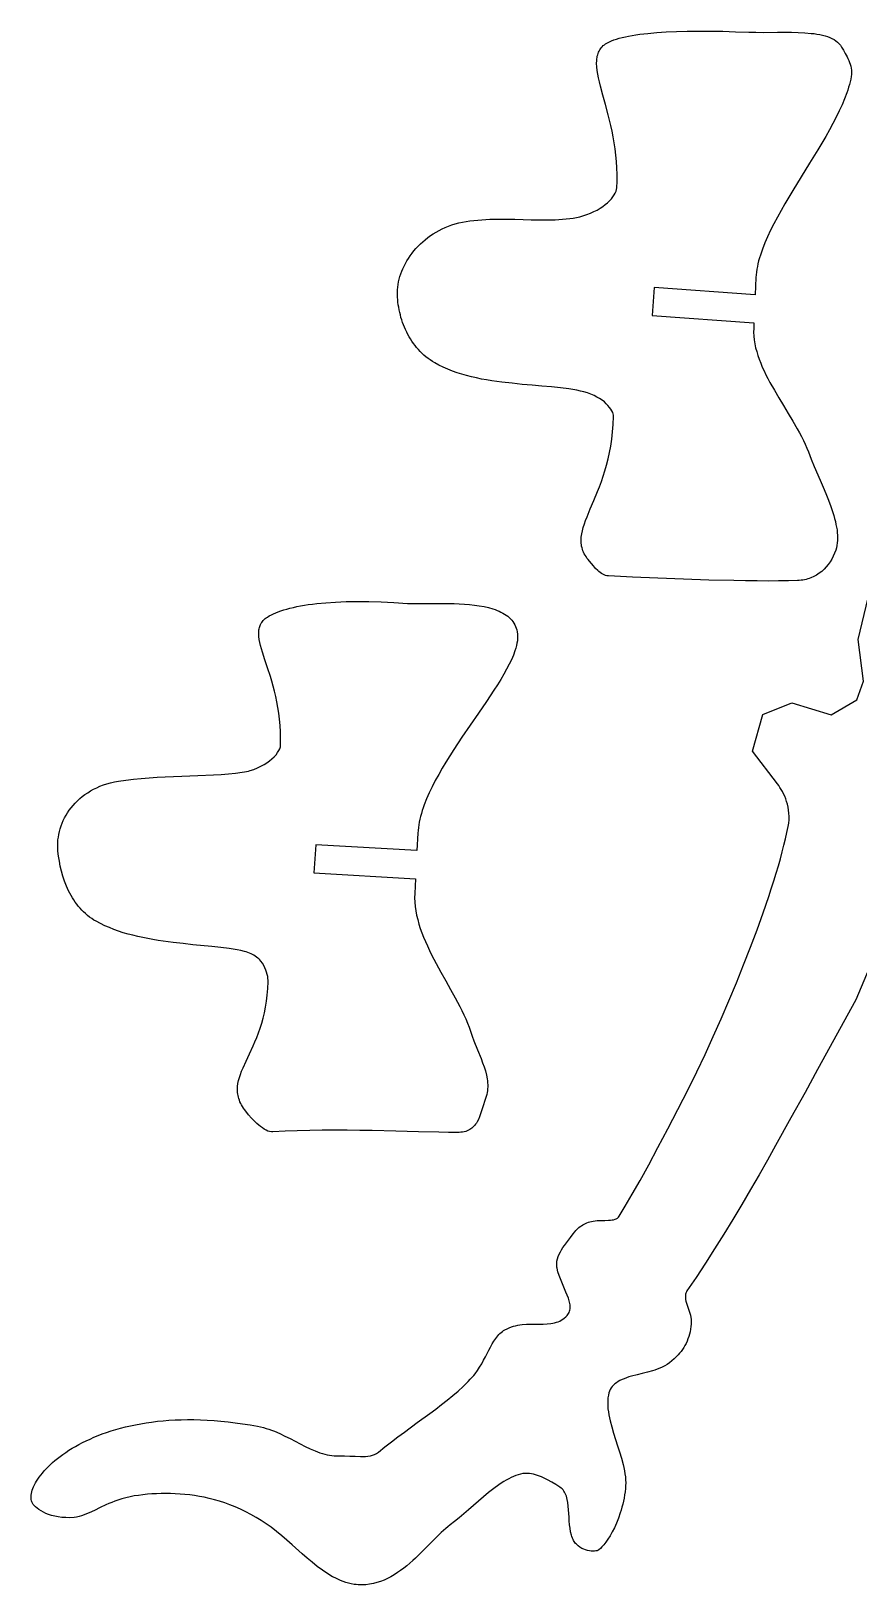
# Model space of a CAD drawing. Extents: x 0 to 754, y 0 to 287.
# Drawn here: x 535 to 623.3, y 119.8 to 285.4 of the extents above; entities that cross this region are included whole.
import ezdxf

# ---------------------------------------------------------------- set-up
doc = ezdxf.new("R2010")
doc.units = 0
doc.layers.get('0').update_dxf_attribs({"color": 1, "linetype": 'CONTINUOUS'})

msp = doc.modelspace()

# ---------------------------------------------------------------- linework, layer by layer
for points in [[(596.62, 227.35), (596.45, 227.37), (596.3, 227.4), (596.14, 227.46), (596, 227.52), (595.85, 227.61), (595.72, 227.7), (595.59, 227.8), (595.46, 227.91), (595.22, 228.15), (595, 228.41), (594.57, 228.92), (594.44, 229.08), (594.32, 229.24), (594.22, 229.4), (594.12, 229.55), (594.03, 229.71), (593.96, 229.87), (593.89, 230.03), (593.84, 230.18), (593.79, 230.34), (593.75, 230.5), (593.73, 230.66), (593.71, 230.82), (593.7, 230.98), (593.69, 231.15), (593.71, 231.48), (593.76, 231.82), (593.83, 232.16), (593.92, 232.52), (594.04, 232.88), (594.17, 233.26), (594.33, 233.65), (594.67, 234.48), (595.05, 235.37), (595.45, 236.34), (595.65, 236.85), (595.85, 237.39), (596.04, 237.96), (596.23, 238.55), (596.4, 239.16), (596.57, 239.81), (596.72, 240.48), (596.85, 241.18), (596.96, 241.92), (597.05, 242.69), (597.12, 243.49), (597.16, 244.33), (597.15, 244.46), (597.12, 244.61), (597.06, 244.77), (596.97, 244.94), (596.86, 245.12), (596.73, 245.31), (596.56, 245.5), (596.38, 245.69), (596.17, 245.88), (595.93, 246.06), (595.67, 246.24), (595.38, 246.41), (595.08, 246.57), (594.74, 246.71), (594.38, 246.85), (594, 246.96), (593.62, 247.05), (593.22, 247.13), (592.81, 247.21), (592.38, 247.28), (591.48, 247.39), (590.52, 247.49), (589.52, 247.58), (588.48, 247.67), (587.42, 247.76), (586.34, 247.87), (585.25, 247.99), (584.7, 248.07), (584.16, 248.15), (583.61, 248.23), (583.07, 248.33), (582.54, 248.44), (582.01, 248.56), (581.48, 248.69), (580.97, 248.84), (580.46, 249), (579.96, 249.18), (579.47, 249.37), (578.99, 249.58), (578.53, 249.8), (578.08, 250.05), (577.83, 250.2), (577.6, 250.36), (577.37, 250.52), (577.14, 250.7), (576.93, 250.88), (576.72, 251.07), (576.53, 251.27), (576.33, 251.48), (576.15, 251.69), (575.98, 251.91), (575.81, 252.13), (575.65, 252.37), (575.5, 252.6), (575.35, 252.84), (575.22, 253.09), (575.09, 253.34), (574.97, 253.59), (574.86, 253.84), (574.75, 254.1), (574.65, 254.37), (574.56, 254.63), (574.48, 254.9), (574.41, 255.16), (574.34, 255.43), (574.29, 255.7), (574.24, 255.97), (574.19, 256.24), (574.16, 256.51), (574.13, 256.78), (574.11, 257.05), (574.1, 257.32), (574.1, 257.58), (574.11, 257.85), (574.13, 258.13), (574.17, 258.4), (574.22, 258.68), (574.28, 258.96), (574.36, 259.24), (574.45, 259.53), (574.56, 259.81), (574.68, 260.09), (574.81, 260.37), (574.95, 260.65), (575.11, 260.92), (575.28, 261.19), (575.46, 261.46), (575.66, 261.73), (575.86, 261.98), (576.08, 262.24), (576.31, 262.48), (576.55, 262.73), (576.8, 262.96), (577.07, 263.18), (577.34, 263.4), (577.62, 263.61), (577.92, 263.8), (578.23, 263.99), (578.54, 264.17), (578.87, 264.33), (579.2, 264.48), (579.55, 264.62), (579.9, 264.75), (580.27, 264.86), (580.64, 264.96), (581.03, 265.04), (581.43, 265.12), (581.84, 265.18), (582.25, 265.23), (582.67, 265.27), (583.1, 265.31), (583.53, 265.33), (583.96, 265.35), (584.84, 265.36), (585.73, 265.36), (586.62, 265.35), (587.51, 265.32), (588.38, 265.3), (589.25, 265.29), (590.1, 265.29), (590.92, 265.31), (591.33, 265.33), (591.72, 265.35), (592.1, 265.39), (592.48, 265.43), (592.85, 265.49), (593.2, 265.55), (593.54, 265.63), (593.88, 265.72), (594.29, 265.85), (594.68, 266), (595.05, 266.17), (595.39, 266.34), (595.71, 266.53), (596, 266.72), (596.27, 266.92), (596.52, 267.12), (596.73, 267.33), (596.93, 267.54), (597.09, 267.75), (597.23, 267.95), (597.34, 268.15), (597.42, 268.34), (597.47, 268.53), (597.5, 268.7), (597.53, 269.43), (597.54, 270.14), (597.52, 270.84), (597.47, 271.53), (597.41, 272.2), (597.33, 272.86), (597.23, 273.5), (597.12, 274.13), (597, 274.74), (596.86, 275.34), (596.73, 275.92), (596.58, 276.49), (596.29, 277.58), (596.01, 278.59), (595.76, 279.54), (595.65, 279.99), (595.55, 280.42), (595.47, 280.83), (595.41, 281.22), (595.37, 281.6), (595.35, 281.95), (595.36, 282.28), (595.37, 282.44), (595.39, 282.6), (595.42, 282.75), (595.46, 282.89), (595.5, 283.03), (595.55, 283.16), (595.61, 283.29), (595.69, 283.42), (595.76, 283.53), (595.85, 283.65), (595.95, 283.75), (596.06, 283.86), (596.18, 283.95), (596.31, 284.04), (596.5, 284.16), (596.71, 284.27), (596.94, 284.37), (597.19, 284.47), (597.47, 284.56), (597.76, 284.65), (598.08, 284.73), (598.41, 284.81), (598.76, 284.88), (599.14, 284.95), (599.53, 285.01), (599.94, 285.07), (600.81, 285.17), (601.76, 285.26), (602.78, 285.32), (603.86, 285.37), (605, 285.4), (606.21, 285.41), (607.48, 285.41), (608.8, 285.39), (610.17, 285.35), (611.6, 285.3), (612.34, 285.28), (613.1, 285.27), (614.63, 285.28), (615.38, 285.28), (616.13, 285.28), (616.85, 285.26), (617.55, 285.23), (618.22, 285.17), (618.54, 285.14), (618.85, 285.09), (619.15, 285.04), (619.44, 284.97), (619.71, 284.9), (619.98, 284.82), (620.22, 284.73), (620.45, 284.62), (620.67, 284.5), (620.87, 284.37), (621.05, 284.23), (621.22, 284.07), (621.36, 283.9), (621.48, 283.71), (621.67, 283.39), (621.87, 283.04), (622.07, 282.67), (622.16, 282.48), (622.24, 282.28), (622.32, 282.08), (622.39, 281.87), (622.45, 281.66), (622.49, 281.45), (622.52, 281.23), (622.53, 281.01), (622.53, 280.79), (622.5, 280.57), (622.45, 280.29), (622.39, 280), (622.32, 279.72), (622.23, 279.42), (622.14, 279.12), (622.04, 278.82), (621.8, 278.2), (621.53, 277.56), (621.23, 276.91), (620.9, 276.25), (620.55, 275.57), (620.17, 274.88), (619.78, 274.19), (619.37, 273.48), (618.94, 272.77), (618.06, 271.33), (617.17, 269.88), (616.28, 268.43), (615.85, 267.71), (615.42, 266.99), (615.02, 266.28), (614.63, 265.57), (614.26, 264.87), (613.91, 264.18), (613.59, 263.5), (613.3, 262.84), (613.04, 262.18), (612.92, 261.86), (612.82, 261.54), (612.72, 261.23), (612.63, 260.92), (612.56, 260.61), (612.49, 260.31), (612.44, 260.02), (612.39, 259.72), (612.36, 259.44), (612.34, 259.16), (612.26, 257.3), (601.5, 258.1), (601.28, 255.11), (612.12, 254.3), (612.12, 254.23), (612.1, 253.72), (612.09, 253.31), (612.11, 252.9), (612.16, 252.49), (612.22, 252.08), (612.31, 251.67), (612.42, 251.25), (612.54, 250.84), (612.69, 250.43), (612.85, 250.02), (613.02, 249.61), (613.21, 249.2), (613.41, 248.78), (613.62, 248.37), (613.84, 247.96), (614.31, 247.14), (614.8, 246.31), (615.29, 245.49), (615.79, 244.66), (616.28, 243.84), (616.75, 243.02), (616.98, 242.61), (617.19, 242.2), (617.4, 241.79), (617.59, 241.38), (617.77, 240.97), (617.94, 240.56), (618.24, 239.79), (618.56, 239.02), (619.19, 237.54), (619.5, 236.81), (619.79, 236.11), (620.07, 235.42), (620.32, 234.74), (620.54, 234.09), (620.64, 233.77), (620.73, 233.45), (620.81, 233.14), (620.88, 232.84), (620.94, 232.54), (620.99, 232.24), (621.02, 231.95), (621.04, 231.67), (621.05, 231.39), (621.04, 231.12), (621.02, 230.86), (620.98, 230.6), (620.92, 230.35), (620.85, 230.1), (620.73, 229.77), (620.59, 229.45), (620.43, 229.14), (620.25, 228.84), (620.05, 228.56), (619.84, 228.3), (619.61, 228.05), (619.36, 227.82), (619.09, 227.62), (618.81, 227.43), (618.51, 227.27), (618.19, 227.13), (618.03, 227.07), (617.86, 227.02), (617.69, 226.97), (617.51, 226.93), (617.33, 226.9), (617.15, 226.88), (616.96, 226.86), (616.77, 226.85), (615.8, 226.82), (614.76, 226.81), (613.65, 226.8), (612.47, 226.81), (611.24, 226.82), (609.97, 226.84), (607.33, 226.9), (604.6, 226.99), (601.86, 227.1), (599.18, 227.22), (596.62, 227.35)], [(560.82, 168.08), (560.74, 168.08), (560.65, 168.09), (560.47, 168.12), (560.28, 168.18), (560.09, 168.27), (559.89, 168.38), (559.7, 168.51), (559.5, 168.65), (559.3, 168.81), (559.11, 168.98), (558.92, 169.16), (558.55, 169.54), (558.21, 169.92), (557.92, 170.28), (557.79, 170.46), (557.67, 170.63), (557.56, 170.8), (557.47, 170.97), (557.38, 171.13), (557.3, 171.3), (557.24, 171.46), (557.18, 171.63), (557.13, 171.79), (557.1, 171.95), (557.07, 172.11), (557.05, 172.27), (557.03, 172.43), (557.03, 172.59), (557.04, 172.91), (557.09, 173.23), (557.15, 173.56), (557.24, 173.89), (557.35, 174.22), (557.48, 174.56), (557.63, 174.91), (557.96, 175.64), (558.33, 176.42), (558.71, 177.25), (558.9, 177.7), (559.09, 178.16), (559.27, 178.64), (559.45, 179.14), (559.62, 179.67), (559.77, 180.21), (559.91, 180.79), (560.03, 181.39), (560.13, 182.02), (560.21, 182.67), (560.27, 183.36), (560.3, 184.08), (560.3, 184.25), (560.28, 184.44), (560.26, 184.65), (560.21, 184.87), (560.15, 185.1), (560.07, 185.34), (559.97, 185.58), (559.85, 185.83), (559.7, 186.06), (559.52, 186.3), (559.42, 186.41), (559.31, 186.52), (559.2, 186.62), (559.08, 186.72), (558.94, 186.82), (558.8, 186.91), (558.65, 187), (558.5, 187.08), (558.33, 187.15), (558.15, 187.22), (557.96, 187.27), (557.77, 187.33), (557.39, 187.41), (556.99, 187.49), (556.58, 187.56), (556.15, 187.62), (555.25, 187.74), (554.31, 187.84), (552.29, 188.04), (551.24, 188.15), (550.18, 188.28), (549.1, 188.42), (548.56, 188.5), (548.02, 188.59), (547.49, 188.69), (546.95, 188.79), (546.42, 188.91), (545.89, 189.04), (545.37, 189.17), (544.86, 189.32), (544.35, 189.49), (543.86, 189.66), (543.37, 189.86), (542.89, 190.06), (542.42, 190.29), (541.97, 190.53), (541.72, 190.67), (541.49, 190.83), (541.26, 190.99), (541.04, 191.16), (540.83, 191.35), (540.62, 191.53), (540.43, 191.73), (540.24, 191.93), (540.06, 192.15), (539.89, 192.36), (539.73, 192.58), (539.58, 192.81), (539.43, 193.05), (539.29, 193.29), (539.16, 193.53), (539.03, 193.78), (538.91, 194.03), (538.8, 194.28), (538.6, 194.8), (538.42, 195.33), (538.27, 195.87), (538.14, 196.4), (538.04, 196.94), (537.95, 197.47), (537.89, 198), (537.87, 198.3), (537.86, 198.6), (537.87, 198.9), (537.89, 199.2), (537.93, 199.5), (537.98, 199.8), (538.05, 200.1), (538.13, 200.39), (538.22, 200.69), (538.33, 200.98), (538.46, 201.27), (538.59, 201.55), (538.75, 201.83), (538.92, 202.11), (539.1, 202.38), (539.29, 202.64), (539.5, 202.89), (539.73, 203.14), (539.96, 203.38), (540.22, 203.61), (540.48, 203.83), (540.76, 204.04), (541.06, 204.24), (541.37, 204.43), (541.69, 204.61), (542.02, 204.77), (542.37, 204.93), (542.74, 205.06), (543.11, 205.19), (543.51, 205.3), (543.91, 205.39), (544.33, 205.47), (545.12, 205.59), (545.93, 205.68), (546.76, 205.76), (547.61, 205.83), (548.48, 205.88), (549.34, 205.93), (551.09, 206), (552.82, 206.06), (554.49, 206.14), (555.3, 206.19), (556.08, 206.25), (556.83, 206.32), (557.55, 206.41), (557.77, 206.45), (557.99, 206.49), (558.2, 206.54), (558.4, 206.59), (558.8, 206.72), (559.18, 206.88), (559.53, 207.05), (559.87, 207.23), (560.18, 207.43), (560.46, 207.64), (560.72, 207.86), (560.95, 208.07), (561.15, 208.29), (561.32, 208.51), (561.45, 208.72), (561.55, 208.92), (561.59, 209.01), (561.61, 209.11), (561.63, 209.2), (561.64, 209.28), (561.64, 210.01), (561.63, 210.72), (561.59, 211.4), (561.53, 212.06), (561.45, 212.7), (561.35, 213.32), (561.24, 213.92), (561.12, 214.5), (560.99, 215.06), (560.85, 215.59), (560.7, 216.11), (560.55, 216.61), (560.25, 217.55), (559.97, 218.41), (559.71, 219.2), (559.6, 219.57), (559.51, 219.92), (559.43, 220.26), (559.36, 220.58), (559.32, 220.89), (559.3, 221.17), (559.31, 221.45), (559.32, 221.58), (559.34, 221.71), (559.37, 221.83), (559.41, 221.95), (559.45, 222.07), (559.5, 222.18), (559.56, 222.29), (559.63, 222.39), (559.71, 222.5), (559.79, 222.6), (559.89, 222.69), (559.99, 222.79), (560.11, 222.87), (560.24, 222.96), (560.43, 223.08), (560.65, 223.2), (560.88, 223.31), (561.13, 223.42), (561.39, 223.52), (561.68, 223.62), (561.98, 223.72), (562.3, 223.81), (562.64, 223.9), (563, 223.99), (563.37, 224.07), (563.76, 224.14), (564.17, 224.21), (564.59, 224.28), (565.03, 224.34), (565.49, 224.39), (566.47, 224.49), (567.51, 224.56), (568.62, 224.6), (569.79, 224.62), (571.04, 224.61), (572.35, 224.58), (573.73, 224.52), (575.18, 224.42), (575.48, 224.41), (575.83, 224.4), (576.63, 224.4), (577.54, 224.41), (578.54, 224.42), (579.6, 224.42), (580.14, 224.4), (580.69, 224.38), (581.24, 224.35), (581.78, 224.3), (582.31, 224.24), (582.83, 224.17), (583.34, 224.07), (583.83, 223.96), (584.29, 223.82), (584.52, 223.75), (584.73, 223.67), (584.94, 223.58), (585.14, 223.48), (585.34, 223.38), (585.52, 223.27), (585.7, 223.16), (585.86, 223.04), (586.02, 222.91), (586.16, 222.77), (586.29, 222.63), (586.41, 222.47), (586.52, 222.31), (586.62, 222.14), (586.7, 221.96), (586.77, 221.77), (586.83, 221.58), (586.87, 221.37), (586.9, 221.15), (586.91, 220.93), (586.91, 220.69), (586.89, 220.44), (586.85, 220.19), (586.8, 219.92), (586.73, 219.64), (586.64, 219.35), (586.47, 218.89), (586.27, 218.41), (586.03, 217.92), (585.75, 217.4), (585.45, 216.86), (585.12, 216.31), (584.77, 215.75), (584.4, 215.17), (583.6, 213.97), (582.75, 212.72), (581.87, 211.45), (580.98, 210.14), (580.11, 208.83), (579.69, 208.17), (579.28, 207.5), (578.88, 206.84), (578.5, 206.18), (578.14, 205.53), (577.81, 204.87), (577.5, 204.23), (577.21, 203.58), (576.96, 202.95), (576.85, 202.64), (576.75, 202.33), (576.65, 202.02), (576.57, 201.71), (576.49, 201.41), (576.43, 201.11), (576.37, 200.81), (576.33, 200.52), (576.3, 200.22), (576.27, 199.94), (576.18, 198.07), (565.38, 198.69), (565.2, 195.7), (576.02, 195.07), (576.02, 195.06), (575.94, 193.51), (575.93, 193.05), (575.94, 192.58), (575.99, 192.11), (576.05, 191.65), (576.14, 191.18), (576.26, 190.71), (576.39, 190.24), (576.54, 189.77), (576.71, 189.3), (576.89, 188.83), (577.09, 188.37), (577.3, 187.9), (577.52, 187.43), (577.75, 186.96), (578.24, 186.03), (578.74, 185.11), (579.26, 184.18), (579.77, 183.27), (580.27, 182.36), (580.74, 181.46), (580.97, 181.01), (581.18, 180.56), (581.38, 180.12), (581.57, 179.68), (581.74, 179.24), (581.89, 178.81), (582.07, 178.29), (582.26, 177.79), (582.65, 176.83), (583.02, 175.9), (583.19, 175.45), (583.34, 175.02), (583.48, 174.58), (583.59, 174.15), (583.67, 173.73), (583.7, 173.52), (583.72, 173.31), (583.73, 173.11), (583.73, 172.9), (583.72, 172.69), (583.7, 172.48), (583.67, 172.28), (583.63, 172.07), (583.58, 171.87), (583.51, 171.66), (583.4, 171.32), (583.29, 170.98), (583.08, 170.32), (582.97, 170), (582.86, 169.7), (582.74, 169.41), (582.6, 169.15), (582.52, 169.02), (582.44, 168.9), (582.35, 168.79), (582.26, 168.68), (582.16, 168.58), (582.05, 168.49), (581.93, 168.41), (581.81, 168.33), (581.68, 168.26), (581.54, 168.2), (581.39, 168.14), (581.22, 168.1), (581.05, 168.07), (580.87, 168.04), (580.68, 168.03), (580.47, 168.02), (579.54, 168.03), (578.53, 168.05), (576.33, 168.1), (573.93, 168.17), (571.39, 168.23), (570.08, 168.25), (568.75, 168.26), (567.42, 168.27), (566.08, 168.26), (564.74, 168.24), (563.41, 168.21), (562.11, 168.16), (560.82, 168.08)]]:
    msp.add_lwpolyline(points, close=True)
msp.add_lwpolyline([(627.16, 192.05), (623.01, 182.17), (618.91, 174.72), (617.58, 172.3), (616.08, 169.57), (614.44, 166.62), (613.57, 165.09), (612.67, 163.52), (611.76, 161.94), (610.82, 160.35), (609.87, 158.76), (608.9, 157.17), (607.93, 155.61), (606.95, 154.08), (605.96, 152.58), (604.98, 151.13), (604.93, 151.05), (604.89, 150.96), (604.86, 150.88), (604.83, 150.79), (604.81, 150.61), (604.81, 150.42), (604.83, 150.23), (604.87, 150.03), (604.93, 149.82), (604.99, 149.62), (605.14, 149.19), (605.29, 148.75), (605.35, 148.54), (605.4, 148.32), (605.43, 148.11), (605.44, 147.89), (605.44, 147.61), (605.41, 147.33), (605.37, 147.05), (605.32, 146.78), (605.26, 146.52), (605.18, 146.27), (605.09, 146.02), (604.99, 145.78), (604.89, 145.55), (604.77, 145.32), (604.64, 145.1), (604.5, 144.89), (604.35, 144.69), (604.2, 144.5), (604.04, 144.31), (603.88, 144.14), (603.63, 143.89), (603.37, 143.68), (603.12, 143.48), (602.86, 143.31), (602.61, 143.15), (602.35, 143.02), (602.09, 142.9), (601.82, 142.79), (601.56, 142.7), (601.29, 142.61), (600.76, 142.46), (600.21, 142.33), (599.66, 142.2), (599.07, 142.05), (598.79, 141.97), (598.53, 141.88), (598.29, 141.78), (598.06, 141.68), (597.84, 141.58), (597.64, 141.47), (597.46, 141.35), (597.29, 141.22), (597.14, 141.09), (597.01, 140.95), (596.9, 140.8), (596.8, 140.64), (596.72, 140.47), (596.66, 140.29), (596.6, 140.02), (596.56, 139.74), (596.53, 139.45), (596.53, 139.16), (596.53, 138.86), (596.56, 138.56), (596.6, 138.25), (596.65, 137.94), (596.71, 137.62), (596.79, 137.3), (596.96, 136.64), (597.16, 135.98), (597.37, 135.31), (597.59, 134.64), (597.8, 133.97), (598, 133.3), (598.17, 132.63), (598.25, 132.3), (598.31, 131.97), (598.37, 131.65), (598.41, 131.33), (598.43, 131.01), (598.45, 130.69), (598.44, 130.38), (598.42, 130.08), (598.38, 129.73), (598.33, 129.39), (598.27, 129.05), (598.21, 128.72), (598.13, 128.4), (598.05, 128.09), (597.97, 127.78), (597.87, 127.48), (597.68, 126.92), (597.46, 126.39), (597.24, 125.9), (597.01, 125.45), (596.78, 125.04), (596.55, 124.67), (596.33, 124.35), (596.12, 124.07), (595.92, 123.85), (595.75, 123.67), (595.6, 123.55), (595.49, 123.48), (595.39, 123.44), (595.26, 123.42), (595.12, 123.4), (594.95, 123.4), (594.77, 123.41), (594.58, 123.43), (594.38, 123.47), (594.17, 123.53), (593.97, 123.6), (593.76, 123.7), (593.56, 123.82), (593.37, 123.96), (593.19, 124.13), (593.11, 124.22), (593.03, 124.32), (592.96, 124.43), (592.89, 124.54), (592.83, 124.66), (592.77, 124.79), (592.71, 124.95), (592.66, 125.12), (592.57, 125.47), (592.51, 125.84), (592.47, 126.22), (592.43, 126.62), (592.41, 127.02), (592.35, 127.81), (592.32, 128.2), (592.27, 128.57), (592.21, 128.92), (592.17, 129.09), (592.12, 129.25), (592.07, 129.4), (592, 129.54), (591.93, 129.68), (591.86, 129.81), (591.77, 129.92), (591.67, 130.03), (591.56, 130.13), (591.44, 130.21), (591, 130.49), (590.56, 130.75), (590.12, 131), (589.69, 131.21), (589.47, 131.31), (589.25, 131.4), (589.04, 131.48), (588.82, 131.54), (588.61, 131.6), (588.39, 131.64), (588.17, 131.67), (587.96, 131.69), (587.72, 131.68), (587.48, 131.66), (587.24, 131.61), (586.99, 131.55), (586.74, 131.47), (586.49, 131.37), (586.23, 131.25), (585.97, 131.12), (585.71, 130.97), (585.44, 130.81), (585.18, 130.64), (584.91, 130.46), (584.37, 130.07), (583.83, 129.64), (583.28, 129.2), (582.75, 128.74), (581.69, 127.82), (581.17, 127.37), (580.67, 126.94), (580.18, 126.55), (579.71, 126.19), (579.49, 126.01), (579.26, 125.82), (579.02, 125.61), (578.78, 125.39), (578.28, 124.9), (577.75, 124.37), (577.21, 123.81), (576.63, 123.24), (576.04, 122.67), (575.73, 122.39), (575.42, 122.12), (575.09, 121.85), (574.77, 121.59), (574.43, 121.34), (574.09, 121.11), (573.75, 120.89), (573.39, 120.68), (573.03, 120.49), (572.67, 120.32), (572.29, 120.17), (571.91, 120.05), (571.53, 119.94), (571.13, 119.87), (570.73, 119.82), (570.53, 119.81), (570.32, 119.8), (570.11, 119.8), (569.91, 119.81), (569.69, 119.83), (569.48, 119.86), (569.18, 119.91), (568.89, 119.98), (568.59, 120.06), (568.31, 120.16), (568.02, 120.27), (567.74, 120.4), (567.46, 120.54), (567.18, 120.68), (566.9, 120.84), (566.63, 121.01), (566.36, 121.19), (566.09, 121.38), (565.55, 121.78), (565.01, 122.21), (564.48, 122.66), (563.95, 123.12), (562.87, 124.08), (562.32, 124.56), (561.77, 125.04), (561.2, 125.5), (560.62, 125.94), (560.1, 126.32), (559.57, 126.67), (559.03, 127), (558.48, 127.31), (557.92, 127.6), (557.37, 127.86), (556.8, 128.11), (556.24, 128.33), (555.68, 128.54), (555.13, 128.72), (554.58, 128.88), (554.03, 129.02), (553.49, 129.14), (552.97, 129.24), (552.45, 129.33), (551.94, 129.39), (551.43, 129.44), (550.91, 129.48), (550.4, 129.51), (549.89, 129.53), (549.38, 129.54), (548.89, 129.53), (548.39, 129.52), (547.91, 129.5), (547.43, 129.46), (546.95, 129.41), (546.49, 129.35), (546.03, 129.28), (545.58, 129.19), (545.14, 129.09), (544.71, 128.98), (544.29, 128.85), (543.95, 128.73), (543.62, 128.6), (543.3, 128.47), (542.99, 128.33), (542.38, 128.04), (541.79, 127.75), (541.22, 127.48), (540.95, 127.37), (540.67, 127.26), (540.4, 127.17), (540.14, 127.09), (539.87, 127.04), (539.61, 127), (539.16, 126.97), (538.73, 126.98), (538.31, 127), (537.92, 127.05), (537.56, 127.12), (537.21, 127.21), (536.89, 127.32), (536.6, 127.43), (536.33, 127.56), (536.08, 127.7), (535.86, 127.84), (535.67, 127.98), (535.5, 128.12), (535.36, 128.26), (535.25, 128.39), (535.17, 128.52), (535.11, 128.64), (535.07, 128.77), (535.04, 128.9), (535.02, 129.05), (535.02, 129.2), (535.03, 129.37), (535.05, 129.53), (535.09, 129.71), (535.14, 129.89), (535.21, 130.08), (535.29, 130.27), (535.38, 130.47), (535.49, 130.67), (535.61, 130.87), (535.74, 131.08), (535.89, 131.3), (536.05, 131.51), (536.23, 131.73), (536.41, 131.95), (536.62, 132.17), (536.83, 132.39), (537.06, 132.61), (537.31, 132.84), (537.56, 133.06), (537.84, 133.28), (538.12, 133.5), (538.42, 133.72), (538.73, 133.93), (539.06, 134.15), (539.4, 134.36), (539.75, 134.57), (540.12, 134.77), (540.5, 134.97), (540.9, 135.16), (541.31, 135.35), (541.73, 135.54), (542.17, 135.72), (542.62, 135.89), (543.08, 136.05), (543.56, 136.21), (544.05, 136.36), (544.56, 136.51), (545.08, 136.64), (545.61, 136.76), (546.16, 136.88), (546.72, 136.98), (547.29, 137.08), (547.88, 137.16), (548.49, 137.24), (549.1, 137.3), (549.73, 137.35), (550.38, 137.39), (551.04, 137.41), (551.71, 137.42), (552.39, 137.42), (553.09, 137.4), (553.81, 137.37), (554.54, 137.33), (555.28, 137.26), (556.03, 137.19), (556.8, 137.09), (557.59, 136.98), (558.38, 136.85), (559.19, 136.71), (559.5, 136.64), (559.8, 136.57), (560.09, 136.48), (560.39, 136.39), (560.68, 136.29), (560.97, 136.18), (561.54, 135.93), (562.1, 135.67), (562.65, 135.4), (563.74, 134.84), (564.27, 134.57), (564.8, 134.32), (565.32, 134.09), (565.58, 133.99), (565.84, 133.89), (566.09, 133.81), (566.35, 133.74), (566.6, 133.67), (566.86, 133.62), (567.11, 133.58), (567.36, 133.56), (567.62, 133.55), (567.87, 133.56), (568.15, 133.57), (568.44, 133.57), (569.02, 133.54), (569.59, 133.51), (570.16, 133.48), (570.43, 133.48), (570.7, 133.49), (570.96, 133.52), (571.21, 133.56), (571.44, 133.62), (571.67, 133.71), (571.78, 133.76), (571.88, 133.82), (571.98, 133.88), (572.08, 133.96), (572.77, 134.52), (573.46, 135.06), (574.15, 135.58), (574.84, 136.1), (576.21, 137.1), (577.54, 138.07), (578.18, 138.55), (578.81, 139.02), (579.42, 139.5), (580.01, 139.98), (580.58, 140.47), (581.12, 140.96), (581.63, 141.47), (581.87, 141.72), (582.11, 141.98), (582.25, 142.14), (582.39, 142.31), (582.64, 142.66), (582.87, 143.01), (583.09, 143.37), (583.29, 143.74), (583.48, 144.1), (583.84, 144.81), (584.02, 145.15), (584.2, 145.48), (584.39, 145.79), (584.59, 146.08), (584.8, 146.35), (584.91, 146.48), (585.03, 146.6), (585.16, 146.71), (585.29, 146.81), (585.42, 146.91), (585.57, 146.99), (585.79, 147.11), (586.02, 147.21), (586.25, 147.3), (586.48, 147.37), (586.71, 147.43), (586.94, 147.48), (587.17, 147.52), (587.4, 147.56), (587.86, 147.59), (588.32, 147.61), (588.77, 147.61), (589.22, 147.61), (589.65, 147.61), (590.07, 147.63), (590.47, 147.67), (590.67, 147.7), (590.86, 147.74), (591.05, 147.79), (591.23, 147.85), (591.41, 147.92), (591.58, 148.01), (591.74, 148.11), (591.9, 148.22), (592.05, 148.36), (592.2, 148.51), (592.29, 148.62), (592.36, 148.73), (592.42, 148.85), (592.46, 148.97), (592.5, 149.1), (592.52, 149.23), (592.53, 149.36), (592.52, 149.5), (592.51, 149.64), (592.49, 149.78), (592.42, 150.07), (592.33, 150.38), (592.21, 150.69), (592.07, 151.02), (591.93, 151.36), (591.62, 152.06), (591.48, 152.42), (591.34, 152.79), (591.22, 153.17), (591.13, 153.55), (591.11, 153.68), (591.09, 153.81), (591.09, 153.93), (591.09, 154.06), (591.1, 154.19), (591.12, 154.31), (591.17, 154.56), (591.25, 154.81), (591.36, 155.05), (591.48, 155.29), (591.61, 155.52), (591.76, 155.75), (591.91, 155.97), (592.23, 156.41), (592.55, 156.82), (592.83, 157.21), (593.02, 157.45), (593.12, 157.57), (593.23, 157.68), (593.34, 157.79), (593.46, 157.89), (593.59, 157.99), (593.72, 158.08), (593.86, 158.17), (594.01, 158.25), (594.16, 158.32), (594.32, 158.39), (594.48, 158.45), (594.64, 158.5), (594.81, 158.55), (594.99, 158.58), (595.19, 158.61), (595.41, 158.63), (595.83, 158.65), (596.24, 158.66), (596.63, 158.67), (596.82, 158.68), (596.99, 158.7), (597.15, 158.73), (597.31, 158.77), (597.44, 158.83), (597.57, 158.9), (597.67, 158.99), (597.76, 159.11), (598.39, 160.16), (599.14, 161.44), (599.98, 162.92), (600.9, 164.59), (601.89, 166.42), (602.94, 168.4), (604.02, 170.49), (605.14, 172.69), (606.03, 174.5), (606.91, 176.35), (607.78, 178.24), (608.63, 180.15), (609.46, 182.06), (610.26, 183.98), (611.03, 185.89), (611.76, 187.77), (612.46, 189.62), (613.1, 191.42), (613.7, 193.16), (613.98, 194.01), (614.25, 194.84), (614.49, 195.65), (614.73, 196.43), (614.95, 197.2), (615.15, 197.94), (615.33, 198.65), (615.5, 199.33), (615.65, 199.99), (615.78, 200.62), (615.84, 200.99), (615.87, 201.35), (615.88, 201.71), (615.86, 202.05), (615.83, 202.39), (615.77, 202.71), (615.7, 203.02), (615.61, 203.31), (615.52, 203.6), (615.41, 203.87), (615.29, 204.13), (615.16, 204.37), (615.03, 204.59), (614.9, 204.81), (614.77, 205), (614.64, 205.18), (611.96, 208.67), (613.09, 212.56), (616.18, 213.8), (620.37, 212.53), (623.1, 214.13), (623.82, 216.13), (623.24, 220.57), (624.96, 227.68)])

doc.saveas('drawing.dxf')
